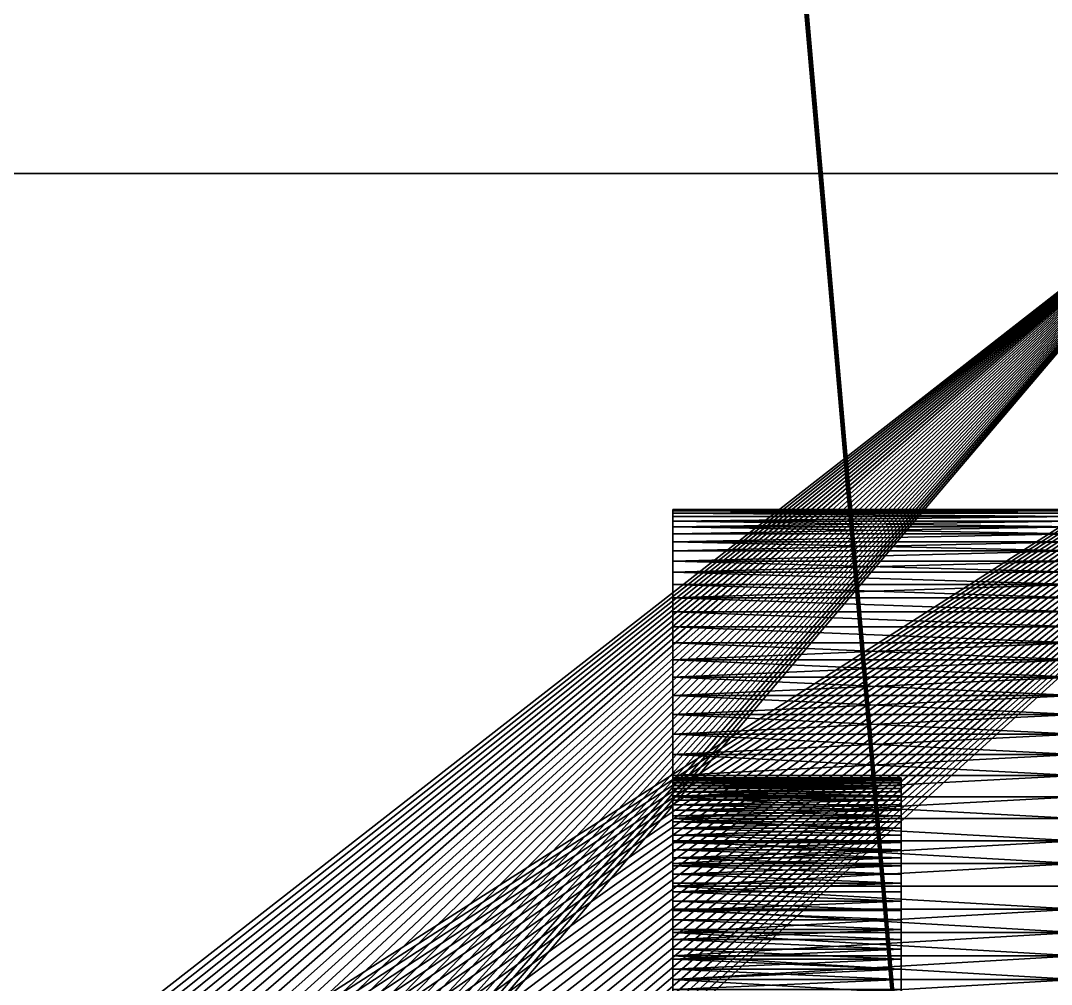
# Model space of a CAD drawing. Header units: millimetres. Extents: x 0 to 520, y -2 to 382.
# Drawn here: x 488.14 to 495.82, y 75.96 to 83.14 of the extents above; entities that cross this region are included whole.
import ezdxf

# ---------------------------------------------------------------- set-up
doc = ezdxf.new("R2010")
doc.units = ezdxf.units.MM

msp = doc.modelspace()

# ---------------------------------------------------------------- linework, layer by layer
at = {"layer": 'BRASS', "color": 52}
for points in [[(509.2, 369.2, 103), (10.8, 369.2, 103), (10.8, 10.8, 103)], [(509.2, 369.2, 103), (10.8, 10.8, 103), (509.2, 10.8, 103)], [(499.5, 359.5, 86), (499.5, 20.5, 86), (484.65, 190, 86)], [(484.65, 190, 86), (499.5, 20.5, 86), (484.6479, 189.9178, 86)], [(484.6418, 189.8357, 86), (484.6479, 189.9178, 86), (499.5, 20.5, 86)], [(484.6316, 189.7541, 86), (484.6418, 189.8357, 86), (499.5, 20.5, 86)], [(484.6173, 189.6731, 86), (484.6316, 189.7541, 86), (499.5, 20.5, 86)], [(484.6173, 70.3269, 86), (484.6173, 189.6731, 86), (499.5, 20.5, 86)]]:
    msp.add_3dface(points, dxfattribs=at)
at = {"layer": 'STEEL', "color": 8}
for points in [[(472, 82, 86), (500, 82, 86), (497, 82, 83)], [(472, 82, 83), (472, 82, 86), (497, 82, 83)], [(472, 82, 86), (484.724, 72.2388, 86), (500, 82, 86)], [(484.5, 72.25, 83), (472, 82, 83), (497, 82, 83)], [(484.6122, 72.2472, 83), (484.5, 72.25, 83), (497, 82, 83)], [(484.724, 72.2388, 83), (484.6122, 72.2472, 83), (497, 82, 83)], [(484.724, 72.2388, 86), (484.8353, 72.2249, 86), (500, 82, 86)], [(484.8353, 72.2249, 83), (484.724, 72.2388, 83), (497, 82, 83)], [(484.8353, 72.2249, 86), (484.9458, 72.2054, 86), (500, 82, 86)], [(484.9458, 72.2054, 83), (484.8353, 72.2249, 83), (497, 82, 83)], [(484.9458, 72.2054, 86), (485.0552, 72.1804, 86), (500, 82, 86)], [(485.0552, 72.1804, 83), (484.9458, 72.2054, 83), (497, 82, 83)], [(485.0552, 72.1804, 86), (485.1632, 72.15, 86), (500, 82, 86)], [(485.1632, 72.15, 83), (485.0552, 72.1804, 83), (497, 82, 83)], [(485.1632, 72.15, 86), (485.2695, 72.1143, 86), (500, 82, 86)], [(485.2695, 72.1143, 83), (485.1632, 72.15, 83), (497, 82, 83)], [(485.2695, 72.1143, 86), (485.374, 72.0733, 86), (500, 82, 86)], [(485.374, 72.0733, 83), (485.2695, 72.1143, 83), (497, 82, 83)], [(485.374, 72.0733, 86), (485.4762, 72.0272, 86), (500, 82, 86)], [(485.4762, 72.0272, 83), (485.374, 72.0733, 83), (497, 82, 83)], [(485.4762, 72.0272, 86), (485.5761, 71.976, 86), (500, 82, 86)], [(485.5761, 71.976, 83), (485.4762, 72.0272, 83), (497, 82, 83)], [(485.5761, 71.976, 86), (485.6732, 71.9199, 86), (500, 82, 86)], [(485.6732, 71.9199, 83), (485.5761, 71.976, 83), (497, 82, 83)], [(485.6732, 71.9199, 86), (485.7675, 71.859, 86), (500, 82, 86)], [(485.7675, 71.859, 83), (485.6732, 71.9199, 83), (497, 82, 83)], [(485.7675, 71.859, 86), (485.8586, 71.7935, 86), (500, 82, 86)], [(485.8586, 71.7935, 83), (485.7675, 71.859, 83), (497, 82, 83)], [(485.8586, 71.7935, 86), (485.9463, 71.7236, 86), (500, 82, 86)], [(485.9463, 71.7236, 83), (485.8586, 71.7935, 83), (497, 82, 83)], [(485.9463, 71.7236, 86), (486.0304, 71.6494, 86), (500, 82, 86)], [(486.0304, 71.6494, 83), (485.9463, 71.7236, 83), (497, 82, 83)], [(486.0304, 71.6494, 86), (486.1107, 71.571, 86), (500, 82, 86)], [(486.1107, 71.571, 83), (486.0304, 71.6494, 83), (497, 82, 83)], [(486.187, 71.4888, 86), (500, 82, 86), (486.1107, 71.571, 86)], [(497, 82, 83), (486.187, 71.4888, 83), (486.1107, 71.571, 83)], [(486.2591, 71.4029, 86), (500, 82, 86), (486.187, 71.4888, 86)], [(497, 82, 83), (486.2591, 71.4029, 83), (486.187, 71.4888, 83)], [(486.3269, 71.3134, 86), (500, 82, 86), (486.2591, 71.4029, 86)], [(497, 82, 83), (486.3269, 71.3134, 83), (486.2591, 71.4029, 83)], [(486.3901, 71.2207, 86), (500, 82, 86), (486.3269, 71.3134, 86)], [(497, 82, 83), (486.3901, 71.2207, 83), (486.3269, 71.3134, 83)], [(486.4486, 71.125, 86), (500, 82, 86), (486.3901, 71.2207, 86)], [(497, 82, 83), (486.4486, 71.125, 83), (486.3901, 71.2207, 83)], [(486.5022, 71.0265, 86), (500, 82, 86), (486.4486, 71.125, 86)], [(497, 82, 83), (486.5022, 71.0265, 83), (486.4486, 71.125, 83)], [(486.5509, 70.9254, 86), (500, 82, 86), (486.5022, 71.0265, 86)], [(497, 82, 83), (486.5509, 70.9254, 83), (486.5022, 71.0265, 83)], [(486.5945, 70.822, 86), (500, 82, 86), (486.5509, 70.9254, 86)], [(497, 82, 83), (486.5945, 70.822, 83), (486.5509, 70.9254, 83)], [(486.6328, 70.7166, 86), (500, 82, 86), (486.5945, 70.822, 86)], [(497, 82, 83), (486.6328, 70.7166, 83), (486.5945, 70.822, 83)], [(486.6659, 70.6094, 86), (500, 82, 86), (486.6328, 70.7166, 86)], [(497, 82, 83), (486.6659, 70.6094, 83), (486.6328, 70.7166, 83)], [(486.6936, 70.5007, 86), (500, 82, 86), (486.6659, 70.6094, 86)], [(497, 82, 83), (486.6936, 70.5007, 83), (486.6659, 70.6094, 83)], [(486.7158, 70.3907, 86), (500, 82, 86), (486.6936, 70.5007, 86)], [(497, 82, 83), (486.7158, 70.3907, 83), (486.6936, 70.5007, 83)], [(486.7325, 70.2798, 86), (500, 82, 86), (486.7158, 70.3907, 86)], [(497, 82, 83), (486.7325, 70.2798, 83), (486.7158, 70.3907, 83)], [(486.7437, 70.1681, 86), (500, 82, 86), (486.7325, 70.2798, 86)], [(497, 82, 83), (486.7437, 70.1681, 83), (486.7325, 70.2798, 83)], [(486.7493, 70.0561, 86), (500, 82, 86), (486.7437, 70.1681, 86)], [(497, 82, 83), (486.7493, 70.0561, 83), (486.7437, 70.1681, 83)], [(486.7493, 69.9439, 86), (500, 82, 86), (486.7493, 70.0561, 86)], [(486.7493, 69.9439, 86), (500, 58, 86), (500, 82, 86)], [(497, 82, 83), (486.7493, 69.9439, 83), (486.7493, 70.0561, 83)], [(497, 82, 83), (497, 58, 83), (486.7493, 69.9439, 83)], [(493, 79.4902, 72.2616), (496, 79.4902, 72.2616), (496, 79.4989, 72.0873)], [(493, 79.4989, 72.0873), (493, 79.4902, 72.2616), (496, 79.4989, 72.0873)], [(493, 79.4989, 71.9127), (496, 79.4989, 72.0873), (496, 79.4989, 71.9127)], [(493, 79.4989, 71.9127), (496, 79.4989, 71.9127), (496, 79.4902, 71.7384)], [(493, 79.4989, 71.9127), (493, 79.4989, 72.0873), (496, 79.4989, 72.0873)], [(493, 79.4902, 71.7384), (493, 79.4989, 71.9127), (496, 79.4902, 71.7384)], [(493, 79.4989, 71.9127), (493, 79.4902, 71.7384), (493, 77.4958, 71.8879)], [(493, 79.4989, 71.9127), (493, 77.4958, 71.8879), (493, 77.4995, 71.9626)], [(493, 79.4989, 72.0873), (493, 79.4989, 71.9127), (493, 77.4995, 71.9626)], [(493, 79.4989, 72.0873), (493, 77.4995, 71.9626), (493, 77.4995, 72.0374)], [(493, 79.4902, 72.2616), (493, 79.4989, 72.0873), (493, 77.4995, 72.0374)], [(493, 79.4902, 72.2616), (496, 79.4728, 72.4352), (496, 79.4902, 72.2616)], [(493, 79.4902, 72.2616), (493, 79.4728, 72.4352), (496, 79.4728, 72.4352)], [(493, 79.4728, 71.5648), (496, 79.4902, 71.7384), (496, 79.4728, 71.5648)], [(493, 79.4728, 71.5648), (493, 79.4902, 71.7384), (496, 79.4902, 71.7384)], [(493, 79.4902, 71.7384), (493, 79.4728, 71.5648), (493, 77.4884, 71.8135)], [(493, 79.4902, 71.7384), (493, 77.4884, 71.8135), (493, 77.4958, 71.8879)], [(493, 79.4902, 72.2616), (493, 77.4995, 72.0374), (493, 77.4958, 72.1121)], [(493, 79.4728, 72.4352), (493, 79.4902, 72.2616), (493, 77.4958, 72.1121)], [(493, 79.4728, 72.4352), (496, 79.4468, 72.6078), (496, 79.4728, 72.4352)], [(493, 79.4728, 72.4352), (493, 79.4468, 72.6078), (496, 79.4468, 72.6078)], [(493, 79.4728, 71.5648), (496, 79.4728, 71.5648), (496, 79.4468, 71.3922)], [(493, 79.4468, 71.3922), (493, 79.4728, 71.5648), (496, 79.4468, 71.3922)], [(493, 79.4728, 71.5648), (493, 77.4772, 71.7395), (493, 77.4884, 71.8135)], [(493, 79.4728, 71.5648), (493, 79.4468, 71.3922), (493, 77.4772, 71.7395)], [(493, 79.4728, 72.4352), (493, 77.4958, 72.1121), (493, 77.4884, 72.1865)], [(493, 79.4468, 72.6078), (493, 79.4728, 72.4352), (493, 77.4884, 72.1865)], [(493, 79.4122, 72.7788), (496, 79.4122, 72.7788), (496, 79.4468, 72.6078)], [(493, 79.4468, 72.6078), (493, 79.4122, 72.7788), (496, 79.4468, 72.6078)], [(493, 79.4122, 71.2212), (493, 79.4468, 71.3922), (496, 79.4468, 71.3922)], [(493, 79.4122, 71.2212), (496, 79.4468, 71.3922), (496, 79.4122, 71.2212)], [(493, 79.4468, 71.3922), (493, 77.4624, 71.6662), (493, 77.4772, 71.7395)], [(493, 79.4468, 71.3922), (493, 79.4122, 71.2212), (493, 77.4624, 71.6662)], [(493, 79.4468, 72.6078), (493, 77.4772, 72.2605), (493, 77.4624, 72.3338)], [(493, 79.4468, 72.6078), (493, 77.4884, 72.1865), (493, 77.4772, 72.2605)], [(493, 79.4122, 72.7788), (493, 79.4468, 72.6078), (493, 77.4624, 72.3338)], [(493, 79.4122, 72.7788), (496, 79.3692, 72.9479), (496, 79.4122, 72.7788)], [(493, 79.4122, 72.7788), (493, 79.3692, 72.9479), (496, 79.3692, 72.9479)], [(493, 79.3692, 71.0521), (493, 79.4122, 71.2212), (496, 79.4122, 71.2212)], [(493, 79.3692, 71.0521), (496, 79.4122, 71.2212), (496, 79.3692, 71.0521)], [(493, 79.4122, 71.2212), (493, 77.4439, 71.5937), (493, 77.4624, 71.6662)], [(493, 79.4122, 71.2212), (493, 79.3692, 71.0521), (493, 77.4439, 71.5937)], [(493, 79.3692, 72.9479), (493, 79.4122, 72.7788), (493, 77.4624, 72.3338)], [(493, 79.3692, 72.9479), (496, 79.3177, 73.1147), (496, 79.3692, 72.9479)], [(493, 79.3692, 72.9479), (493, 79.3177, 73.1147), (496, 79.3177, 73.1147)], [(493, 79.3177, 70.8853), (493, 79.3692, 71.0521), (496, 79.3692, 71.0521)], [(493, 79.3177, 70.8853), (496, 79.3692, 71.0521), (496, 79.3177, 70.8853)], [(493, 79.3692, 71.0521), (493, 79.3177, 70.8853), (493, 77.4439, 71.5937)], [(493, 79.3692, 72.9479), (493, 77.4439, 72.4063), (493, 77.4219, 72.4777)], [(493, 79.3692, 72.9479), (493, 77.4624, 72.3338), (493, 77.4439, 72.4063)], [(493, 79.3177, 73.1147), (493, 79.3692, 72.9479), (493, 77.4219, 72.4777)], [(493, 79.2581, 73.2787), (496, 79.2581, 73.2787), (496, 79.3177, 73.1147)], [(493, 79.3177, 73.1147), (493, 79.2581, 73.2787), (496, 79.3177, 73.1147)], [(493, 79.2581, 70.7213), (493, 79.3177, 70.8853), (496, 79.3177, 70.8853)], [(493, 79.2581, 70.7213), (496, 79.3177, 70.8853), (496, 79.2581, 70.7213)], [(493, 79.3177, 70.8853), (493, 79.2581, 70.7213), (493, 77.3963, 71.452)], [(493, 79.3177, 70.8853), (493, 77.4219, 71.5223), (493, 77.4439, 71.5937)], [(493, 79.3177, 70.8853), (493, 77.3963, 71.452), (493, 77.4219, 71.5223)], [(493, 79.2581, 73.2787), (493, 79.3177, 73.1147), (493, 77.4219, 72.4777)], [(493, 79.2581, 73.2787), (496, 79.1903, 73.4395), (496, 79.2581, 73.2787)], [(493, 79.2581, 73.2787), (493, 79.1903, 73.4395), (496, 79.1903, 73.4395)], [(493, 79.1903, 70.5605), (493, 79.2581, 70.7213), (496, 79.2581, 70.7213)], [(493, 79.1903, 70.5605), (496, 79.2581, 70.7213), (496, 79.1903, 70.5605)], [(493, 79.2581, 70.7213), (493, 79.1903, 70.5605), (493, 77.3673, 71.3831)], [(493, 79.2581, 70.7213), (493, 77.3673, 71.3831), (493, 77.3963, 71.452)], [(493, 79.2581, 73.2787), (493, 77.4219, 72.4777), (493, 77.3963, 72.548)], [(493, 79.1903, 73.4395), (493, 79.2581, 73.2787), (493, 77.3963, 72.548)], [(493, 79.1146, 73.5967), (496, 79.1146, 73.5967), (496, 79.1903, 73.4395)], [(493, 79.1903, 73.4395), (493, 79.1146, 73.5967), (496, 79.1903, 73.4395)], [(493, 79.1146, 70.4033), (493, 79.1903, 70.5605), (496, 79.1903, 70.5605)], [(493, 79.1146, 70.4033), (496, 79.1903, 70.5605), (496, 79.1146, 70.4033)], [(493, 79.1903, 70.5605), (493, 77.3348, 71.3157), (493, 77.3673, 71.3831)], [(493, 79.1903, 70.5605), (493, 79.1146, 70.4033), (493, 77.3348, 71.3157)], [(493, 79.1903, 73.4395), (493, 77.3963, 72.548), (493, 77.3673, 72.6169)], [(493, 79.1146, 73.5967), (493, 79.1903, 73.4395), (493, 77.3673, 72.6169)], [(493, 79.1146, 73.5967), (493, 79.0311, 73.75), (496, 79.0311, 73.75)], [(493, 79.1146, 73.5967), (496, 79.0311, 73.75), (496, 79.1146, 73.5967)], [(493, 79.0311, 70.25), (493, 79.1146, 70.4033), (496, 79.1146, 70.4033)], [(493, 79.0311, 70.25), (496, 79.1146, 70.4033), (496, 79.0311, 70.25)], [(493, 79.1146, 70.4033), (493, 77.299, 71.25), (493, 77.3348, 71.3157)], [(493, 79.1146, 70.4033), (493, 79.0311, 70.25), (493, 77.299, 71.25)], [(493, 79.1146, 73.5967), (493, 77.3673, 72.6169), (493, 77.3348, 72.6843)], [(493, 79.0311, 73.75), (493, 79.1146, 73.5967), (493, 77.3348, 72.6843)], [(493, 79.0311, 73.75), (493, 78.9401, 73.8989), (496, 78.9401, 73.8989)], [(493, 79.0311, 73.75), (496, 78.9401, 73.8989), (496, 79.0311, 73.75)], [(493, 79.0311, 70.25), (496, 79.0311, 70.25), (496, 78.9401, 70.1011)], [(493, 78.9401, 70.1011), (493, 79.0311, 70.25), (496, 78.9401, 70.1011)], [(493, 79.0311, 70.25), (493, 78.9401, 70.1011), (493, 77.26, 71.1862)], [(493, 79.0311, 70.25), (493, 77.26, 71.1862), (493, 77.299, 71.25)], [(493, 79.0311, 73.75), (493, 77.299, 72.75), (493, 77.26, 72.8138)], [(493, 79.0311, 73.75), (493, 77.3348, 72.6843), (493, 77.299, 72.75)], [(493, 78.9401, 73.8989), (493, 79.0311, 73.75), (493, 77.26, 72.8138)], [(493, 78.9401, 73.8989), (493, 78.8418, 74.0431), (496, 78.8418, 74.0431)], [(493, 78.9401, 73.8989), (496, 78.8418, 74.0431), (496, 78.9401, 73.8989)], [(493, 78.8418, 69.9569), (493, 78.9401, 70.1011), (496, 78.9401, 70.1011)], [(493, 78.8418, 69.9569), (496, 78.9401, 70.1011), (496, 78.8418, 69.9569)], [(493, 78.9401, 70.1011), (493, 78.8418, 69.9569), (493, 77.2179, 71.1244)], [(493, 78.9401, 70.1011), (493, 77.2179, 71.1244), (493, 77.26, 71.1862)], [(493, 78.8418, 74.0431), (493, 78.9401, 73.8989), (493, 77.26, 72.8138)], [(493, 78.8418, 74.0431), (493, 78.7364, 74.1822), (496, 78.7364, 74.1822)], [(493, 78.8418, 74.0431), (496, 78.7364, 74.1822), (496, 78.8418, 74.0431)], [(493, 78.8418, 69.9569), (496, 78.8418, 69.9569), (496, 78.7364, 69.8178)], [(493, 78.7364, 69.8178), (493, 78.8418, 69.9569), (496, 78.7364, 69.8178)], [(493, 78.8418, 69.9569), (493, 78.7364, 69.8178), (493, 77.1727, 71.0648)], [(493, 78.8418, 69.9569), (493, 77.1727, 71.0648), (493, 77.2179, 71.1244)], [(493, 78.8418, 74.0431), (493, 77.2179, 72.8756), (493, 77.1727, 72.9352)], [(493, 78.8418, 74.0431), (493, 77.26, 72.8138), (493, 77.2179, 72.8756)], [(493, 78.7364, 74.1822), (493, 78.8418, 74.0431), (493, 77.1727, 72.9352)], [(493, 78.7364, 74.1822), (493, 78.6242, 74.3159), (496, 78.6242, 74.3159)], [(493, 78.7364, 74.1822), (496, 78.6242, 74.3159), (496, 78.7364, 74.1822)], [(493, 78.7364, 69.8178), (496, 78.7364, 69.8178), (496, 78.6242, 69.6841)], [(493, 78.6242, 69.6841), (493, 78.7364, 69.8178), (496, 78.6242, 69.6841)], [(493, 78.7364, 69.8178), (493, 78.6242, 69.6841), (493, 77.1247, 71.0075)], [(493, 78.7364, 69.8178), (493, 77.1247, 71.0075), (493, 77.1727, 71.0648)], [(493, 78.6242, 74.3159), (493, 78.7364, 74.1822), (493, 77.1727, 72.9352)], [(493, 78.6242, 74.3159), (493, 78.5055, 74.4438), (496, 78.5055, 74.4438)], [(493, 78.6242, 74.3159), (496, 78.5055, 74.4438), (496, 78.6242, 74.3159)], [(493, 78.6242, 69.6841), (496, 78.6242, 69.6841), (496, 78.5055, 69.5562)], [(493, 78.5055, 69.5562), (493, 78.6242, 69.6841), (496, 78.5055, 69.5562)], [(493, 78.6242, 69.6841), (493, 78.5055, 69.5562), (493, 77.0738, 70.9526)], [(493, 78.6242, 69.6841), (493, 77.0738, 70.9526), (493, 77.1247, 71.0075)], [(493, 78.6242, 74.3159), (493, 77.1727, 72.9352), (493, 77.1247, 72.9925)], [(493, 78.5055, 74.4438), (493, 78.6242, 74.3159), (493, 77.1247, 72.9925)], [(493, 78.5055, 74.4438), (493, 78.3806, 74.5657), (496, 78.3806, 74.5657)], [(493, 78.5055, 74.4438), (496, 78.3806, 74.5657), (496, 78.5055, 74.4438)], [(493, 78.3806, 69.4343), (493, 78.5055, 69.5562), (496, 78.5055, 69.5562)], [(493, 78.3806, 69.4343), (496, 78.5055, 69.5562), (496, 78.3806, 69.4343)], [(493, 78.5055, 69.5562), (493, 77.0203, 70.9004), (493, 77.0738, 70.9526)], [(493, 78.5055, 69.5562), (493, 78.3806, 69.4343), (493, 77.0203, 70.9004)], [(493, 78.5055, 74.4438), (493, 77.0738, 73.0474), (493, 77.0203, 73.0996)], [(493, 78.5055, 74.4438), (493, 77.1247, 72.9925), (493, 77.0738, 73.0474)], [(493, 78.5055, 74.4438), (493, 77.0203, 73.0996), (493, 78.3806, 74.5657)], [(493, 78.3806, 74.5657), (493, 78.2498, 74.6812), (496, 78.2498, 74.6812)], [(493, 78.3806, 74.5657), (496, 78.2498, 74.6812), (496, 78.3806, 74.5657)], [(493, 78.2498, 69.3188), (493, 78.3806, 69.4343), (496, 78.3806, 69.4343)], [(493, 78.2498, 69.3188), (496, 78.3806, 69.4343), (496, 78.2498, 69.3188)], [(493, 77.0203, 70.9004), (493, 78.3806, 69.4343), (493, 78.2498, 69.3188)], [(493, 78.3806, 74.5657), (493, 77.0203, 73.0996), (493, 76.9642, 73.1491)], [(493, 78.3806, 74.5657), (493, 76.9642, 73.1491), (493, 78.2498, 74.6812)], [(493, 78.2498, 74.6812), (493, 78.1133, 74.79), (496, 78.1133, 74.79)], [(493, 78.2498, 74.6812), (496, 78.1133, 74.79), (496, 78.2498, 74.6812)], [(493, 78.1133, 69.21), (493, 78.2498, 69.3188), (496, 78.2498, 69.3188)], [(493, 78.1133, 69.21), (496, 78.2498, 69.3188), (496, 78.1133, 69.21)], [(493, 76.9057, 70.8043), (493, 78.2498, 69.3188), (493, 78.1133, 69.21)], [(493, 76.9642, 70.8509), (493, 78.2498, 69.3188), (493, 76.9057, 70.8043)], [(493, 77.0203, 70.9004), (493, 78.2498, 69.3188), (493, 76.9642, 70.8509)], [(493, 78.2498, 74.6812), (493, 76.9642, 73.1491), (493, 78.1133, 74.79)], [(493, 78.1133, 74.79), (493, 77.9716, 74.8918), (496, 77.9716, 74.8918)], [(493, 78.1133, 74.79), (496, 77.9716, 74.8918), (496, 78.1133, 74.79)], [(493, 77.9716, 69.1082), (493, 78.1133, 69.21), (496, 78.1133, 69.21)], [(493, 77.9716, 69.1082), (496, 78.1133, 69.21), (496, 77.9716, 69.1082)], [(493, 76.9057, 70.8043), (493, 78.1133, 69.21), (493, 77.9716, 69.1082)], [(493, 78.1133, 74.79), (493, 76.9642, 73.1491), (493, 76.9057, 73.1957)], [(493, 78.1133, 74.79), (493, 76.9057, 73.1957), (493, 77.9716, 74.8918)], [(493, 77.9716, 74.8918), (493, 77.825, 74.9865), (496, 77.825, 74.9865)], [(493, 77.9716, 74.8918), (496, 77.825, 74.9865), (496, 77.9716, 74.8918)], [(493, 77.825, 69.0135), (493, 77.9716, 69.1082), (496, 77.9716, 69.1082)], [(493, 77.825, 69.0135), (496, 77.9716, 69.1082), (496, 77.825, 69.0135)], [(493, 76.845, 70.7606), (493, 77.9716, 69.1082), (493, 77.825, 69.0135)], [(493, 76.9057, 70.8043), (493, 77.9716, 69.1082), (493, 76.845, 70.7606)], [(493, 77.9716, 74.8918), (493, 76.7822, 73.2799), (493, 77.825, 74.9865)], [(493, 77.9716, 74.8918), (493, 76.845, 73.2394), (493, 76.7822, 73.2799)], [(493, 77.9716, 74.8918), (493, 76.9057, 73.1957), (493, 76.845, 73.2394)], [(493, 77.825, 74.9865), (493, 77.6739, 75.0738), (496, 77.6739, 75.0738)], [(493, 77.825, 74.9865), (496, 77.6739, 75.0738), (496, 77.825, 74.9865)], [(493, 77.6739, 68.9262), (493, 77.825, 69.0135), (496, 77.825, 69.0135)], [(493, 77.6739, 68.9262), (496, 77.825, 69.0135), (496, 77.6739, 68.9262)], [(493, 76.7822, 70.7201), (493, 77.825, 69.0135), (493, 77.6739, 68.9262)], [(493, 76.845, 70.7606), (493, 77.825, 69.0135), (493, 76.7822, 70.7201)], [(493, 77.825, 74.9865), (493, 76.7174, 73.3173), (493, 77.6739, 75.0738)], [(493, 77.825, 74.9865), (493, 76.7822, 73.2799), (493, 76.7174, 73.3173)], [(493, 77.6739, 75.0738), (496, 77.5186, 75.1534), (496, 77.6739, 75.0738)], [(493, 77.6739, 75.0738), (493, 77.5186, 75.1534), (496, 77.5186, 75.1534)], [(493, 77.5186, 68.8466), (493, 77.6739, 68.9262), (496, 77.6739, 68.9262)], [(493, 77.5186, 68.8466), (496, 77.6739, 68.9262), (496, 77.5186, 68.8466)], [(493, 76.6508, 70.6485), (493, 77.6739, 68.9262), (493, 77.5186, 68.8466)], [(493, 76.7174, 70.6827), (493, 77.6739, 68.9262), (493, 76.6508, 70.6485)], [(493, 76.7822, 70.7201), (493, 77.6739, 68.9262), (493, 76.7174, 70.6827)], [(493, 77.6739, 75.0738), (493, 76.7174, 73.3173), (493, 76.6508, 73.3515)], [(493, 77.6739, 75.0738), (493, 76.6508, 73.3515), (493, 77.5186, 75.1534)], [(493, 77.3595, 75.2252), (496, 77.3595, 75.2252), (496, 77.5186, 75.1534)], [(493, 77.5186, 75.1534), (493, 77.3595, 75.2252), (496, 77.5186, 75.1534)], [(493, 77.3595, 68.7748), (493, 77.5186, 68.8466), (496, 77.5186, 68.8466)], [(493, 77.3595, 68.7748), (496, 77.5186, 68.8466), (496, 77.3595, 68.7748)], [(493, 76.6508, 70.6485), (493, 77.5186, 68.8466), (493, 77.3595, 68.7748)], [(493, 77.5186, 75.1534), (493, 76.6508, 73.3515), (493, 76.5827, 73.3822)], [(493, 77.5186, 75.1534), (493, 76.5827, 73.3822), (493, 77.3595, 75.2252)], [(494.7, 77.4958, 72.1121), (493, 77.4995, 72.0374), (494.7, 77.4995, 72.0374)], [(493, 77.4958, 72.1121), (493, 77.4995, 72.0374), (494.7, 77.4958, 72.1121)], [(494.7, 77.4995, 72.0374), (493, 77.4995, 71.9626), (494.7, 77.4995, 71.9626)], [(493, 77.4995, 72.0374), (493, 77.4995, 71.9626), (494.7, 77.4995, 72.0374)], [(494.7, 77.4995, 71.9626), (493, 77.4958, 71.8879), (494.7, 77.4958, 71.8879)], [(493, 77.4995, 71.9626), (493, 77.4958, 71.8879), (494.7, 77.4995, 71.9626)], [(494.7, 77.4884, 72.1865), (493, 77.4958, 72.1121), (494.7, 77.4958, 72.1121)], [(493, 77.4884, 72.1865), (493, 77.4958, 72.1121), (494.7, 77.4884, 72.1865)], [(494.7, 77.4958, 71.8879), (493, 77.4958, 71.8879), (494.7, 77.4884, 71.8135)], [(493, 77.4958, 71.8879), (493, 77.4884, 71.8135), (494.7, 77.4884, 71.8135)], [(494.7, 77.4958, 72.1121), (494.7, 77.4995, 72.0374), (494.7, 77.4995, 71.9626)], [(494.7, 77.4219, 72.4777), (494.7, 77.4958, 72.1121), (494.7, 77.4995, 71.9626)], [(494.7, 77.4219, 72.4777), (494.7, 77.4995, 71.9626), (494.7, 77.4958, 71.8879)], [(494.7, 77.4219, 72.4777), (494.7, 77.4884, 72.1865), (494.7, 77.4958, 72.1121)], [(494.7, 77.4219, 72.4777), (494.7, 77.4958, 71.8879), (494.7, 77.4884, 71.8135)], [(494.7, 77.4772, 72.2605), (493, 77.4884, 72.1865), (494.7, 77.4884, 72.1865)], [(493, 77.4772, 72.2605), (493, 77.4884, 72.1865), (494.7, 77.4772, 72.2605)], [(494.7, 77.4884, 71.8135), (493, 77.4884, 71.8135), (494.7, 77.4772, 71.7395)], [(493, 77.4884, 71.8135), (493, 77.4772, 71.7395), (494.7, 77.4772, 71.7395)], [(494.7, 77.4624, 72.3338), (493, 77.4772, 72.2605), (494.7, 77.4772, 72.2605)], [(493, 77.4624, 72.3338), (493, 77.4772, 72.2605), (494.7, 77.4624, 72.3338)], [(494.7, 77.4772, 71.7395), (493, 77.4772, 71.7395), (494.7, 77.4624, 71.6662)], [(493, 77.4772, 71.7395), (493, 77.4624, 71.6662), (494.7, 77.4624, 71.6662)], [(494.7, 77.4439, 72.4063), (493, 77.4439, 72.4063), (494.7, 77.4624, 72.3338)], [(493, 77.4439, 72.4063), (493, 77.4624, 72.3338), (494.7, 77.4624, 72.3338)], [(494.7, 77.4624, 71.6662), (493, 77.4624, 71.6662), (494.7, 77.4439, 71.5937)], [(493, 77.4624, 71.6662), (493, 77.4439, 71.5937), (494.7, 77.4439, 71.5937)], [(494.7, 77.4219, 72.4777), (493, 77.4439, 72.4063), (494.7, 77.4439, 72.4063)], [(493, 77.4219, 72.4777), (493, 77.4439, 72.4063), (494.7, 77.4219, 72.4777)], [(493, 77.4439, 71.5937), (493, 77.4219, 71.5223), (494.7, 77.4439, 71.5937)], [(494.7, 77.4439, 71.5937), (493, 77.4219, 71.5223), (494.7, 77.4219, 71.5223)], [(494.7, 77.3963, 72.548), (493, 77.3963, 72.548), (494.7, 77.4219, 72.4777)], [(493, 77.3963, 72.548), (493, 77.4219, 72.4777), (494.7, 77.4219, 72.4777)], [(493, 77.4219, 71.5223), (493, 77.3963, 71.452), (494.7, 77.4219, 71.5223)], [(494.7, 77.4219, 71.5223), (493, 77.3963, 71.452), (494.7, 77.3963, 71.452)], [(494.7, 77.4624, 72.3338), (494.7, 77.4772, 72.2605), (494.7, 77.4884, 72.1865)], [(494.7, 77.4219, 72.4777), (494.7, 77.4624, 72.3338), (494.7, 77.4884, 72.1865)], [(494.7, 77.299, 72.75), (494.7, 77.4219, 72.4777), (494.7, 77.4884, 71.8135)], [(494.7, 77.299, 72.75), (494.7, 77.4884, 71.8135), (494.7, 77.4772, 71.7395)], [(494.7, 77.4772, 71.7395), (494.7, 77.4624, 71.6662), (494.7, 77.4439, 71.5937)], [(494.7, 77.299, 72.75), (494.7, 77.4772, 71.7395), (494.7, 77.4439, 71.5937)], [(494.7, 77.4219, 72.4777), (494.7, 77.4439, 72.4063), (494.7, 77.4624, 72.3338)], [(494.7, 77.4439, 71.5937), (494.7, 77.299, 71.25), (494.7, 77.26, 71.1862)], [(494.7, 77.4439, 71.5937), (494.7, 77.3673, 71.3831), (494.7, 77.299, 71.25)], [(494.7, 77.4439, 71.5937), (494.7, 77.4219, 71.5223), (494.7, 77.3673, 71.3831)], [(494.7, 77.1727, 72.9352), (494.7, 77.299, 72.75), (494.7, 77.4439, 71.5937)], [(494.7, 77.1727, 72.9352), (494.7, 77.4439, 71.5937), (494.7, 77.26, 71.1862)], [(494.7, 77.4219, 71.5223), (494.7, 77.3963, 71.452), (494.7, 77.3673, 71.3831)], [(494.7, 77.299, 72.75), (494.7, 77.3963, 72.548), (494.7, 77.4219, 72.4777)], [(494.7, 77.3673, 72.6169), (493, 77.3963, 72.548), (494.7, 77.3963, 72.548)], [(493, 77.3673, 72.6169), (493, 77.3963, 72.548), (494.7, 77.3673, 72.6169)], [(493, 77.3963, 71.452), (493, 77.3673, 71.3831), (494.7, 77.3963, 71.452)], [(494.7, 77.3963, 71.452), (493, 77.3673, 71.3831), (494.7, 77.3673, 71.3831)], [(494.7, 77.3348, 72.6843), (493, 77.3673, 72.6169), (494.7, 77.3673, 72.6169)], [(493, 77.3348, 72.6843), (493, 77.3673, 72.6169), (494.7, 77.3348, 72.6843)], [(493, 77.3673, 71.3831), (493, 77.3348, 71.3157), (494.7, 77.3673, 71.3831)], [(494.7, 77.3673, 71.3831), (493, 77.3348, 71.3157), (494.7, 77.3348, 71.3157)], [(493, 77.3595, 75.2252), (496, 77.1971, 75.2889), (496, 77.3595, 75.2252)], [(493, 77.3595, 75.2252), (493, 77.1971, 75.2889), (496, 77.1971, 75.2889)], [(493, 77.1971, 68.7111), (493, 77.3595, 68.7748), (496, 77.3595, 68.7748)], [(493, 77.1971, 68.7111), (496, 77.3595, 68.7748), (496, 77.1971, 68.7111)], [(493, 76.5827, 70.6178), (493, 77.3595, 68.7748), (493, 77.1971, 68.7111)], [(493, 76.6508, 70.6485), (493, 77.3595, 68.7748), (493, 76.5827, 70.6178)], [(493, 77.3595, 75.2252), (493, 76.5827, 73.3822), (493, 76.513, 73.4095)], [(493, 77.3595, 75.2252), (493, 76.513, 73.4095), (493, 77.1971, 75.2889)], [(494.7, 77.3348, 72.6843), (494.7, 77.3673, 72.6169), (494.7, 77.3963, 72.548)], [(494.7, 77.299, 72.75), (494.7, 77.3348, 72.6843), (494.7, 77.3963, 72.548)], [(494.7, 77.3673, 71.3831), (494.7, 77.3348, 71.3157), (494.7, 77.299, 71.25)], [(494.7, 77.299, 72.75), (493, 77.299, 72.75), (494.7, 77.3348, 72.6843)], [(493, 77.299, 72.75), (493, 77.3348, 72.6843), (494.7, 77.3348, 72.6843)], [(493, 77.3348, 71.3157), (493, 77.299, 71.25), (494.7, 77.3348, 71.3157)], [(494.7, 77.3348, 71.3157), (493, 77.299, 71.25), (494.7, 77.299, 71.25)], [(493, 77.26, 72.8138), (493, 77.299, 72.75), (494.7, 77.26, 72.8138)], [(494.7, 77.26, 72.8138), (493, 77.299, 72.75), (494.7, 77.299, 72.75)], [(493, 77.299, 71.25), (493, 77.26, 71.1862), (494.7, 77.299, 71.25)], [(494.7, 77.299, 71.25), (493, 77.26, 71.1862), (494.7, 77.26, 71.1862)], [(494.7, 77.1727, 72.9352), (494.7, 77.26, 72.8138), (494.7, 77.299, 72.75)], [(493, 77.2179, 72.8756), (493, 77.26, 72.8138), (494.7, 77.2179, 72.8756)], [(494.7, 77.2179, 72.8756), (493, 77.26, 72.8138), (494.7, 77.26, 72.8138)], [(493, 77.26, 71.1862), (493, 77.2179, 71.1244), (494.7, 77.26, 71.1862)], [(494.7, 77.26, 71.1862), (493, 77.2179, 71.1244), (494.7, 77.2179, 71.1244)], [(494.7, 77.1727, 72.9352), (493, 77.1727, 72.9352), (494.7, 77.2179, 72.8756)], [(493, 77.1727, 72.9352), (493, 77.2179, 72.8756), (494.7, 77.2179, 72.8756)], [(493, 77.2179, 71.1244), (493, 77.1727, 71.0648), (494.7, 77.2179, 71.1244)], [(494.7, 77.2179, 71.1244), (493, 77.1727, 71.0648), (494.7, 77.1727, 71.0648)], [(493, 77.1971, 75.2889), (496, 77.0316, 75.3445), (496, 77.1971, 75.2889)], [(493, 77.1971, 75.2889), (493, 77.0316, 75.3445), (496, 77.0316, 75.3445)], [(493, 77.1971, 68.7111), (496, 77.1971, 68.7111), (496, 77.0316, 68.6555)], [(493, 77.0316, 68.6555), (493, 77.1971, 68.7111), (496, 77.0316, 68.6555)], [(493, 76.4421, 70.5666), (493, 77.1971, 68.7111), (493, 77.0316, 68.6555)], [(493, 76.513, 70.5905), (493, 77.1971, 68.7111), (493, 76.4421, 70.5666)], [(493, 76.5827, 70.6178), (493, 77.1971, 68.7111), (493, 76.513, 70.5905)], [(493, 77.1971, 75.2889), (493, 76.4421, 73.4334), (493, 77.0316, 75.3445)], [(493, 77.1971, 75.2889), (493, 76.513, 73.4095), (493, 76.4421, 73.4334)], [(494.7, 77.26, 71.1862), (494.7, 77.2179, 71.1244), (494.7, 77.1727, 71.0648)], [(494.7, 77.26, 71.1862), (494.7, 77.1727, 71.0648), (494.7, 77.1247, 71.0075)], [(494.7, 77.1727, 72.9352), (494.7, 77.2179, 72.8756), (494.7, 77.26, 72.8138)], [(494.7, 77.0738, 73.0474), (494.7, 77.26, 71.1862), (494.7, 77.1247, 71.0075)], [(494.7, 77.0738, 73.0474), (494.7, 77.1727, 72.9352), (494.7, 77.26, 71.1862)], [(493, 77.1247, 72.9925), (493, 77.1727, 72.9352), (494.7, 77.1247, 72.9925)], [(494.7, 77.1247, 72.9925), (493, 77.1727, 72.9352), (494.7, 77.1727, 72.9352)], [(493, 77.1727, 71.0648), (493, 77.1247, 71.0075), (494.7, 77.1727, 71.0648)], [(494.7, 77.1727, 71.0648), (493, 77.1247, 71.0075), (494.7, 77.1247, 71.0075)], [(493, 77.0738, 73.0474), (493, 77.1247, 72.9925), (494.7, 77.0738, 73.0474)], [(494.7, 77.0738, 73.0474), (493, 77.1247, 72.9925), (494.7, 77.1247, 72.9925)], [(493, 77.1247, 71.0075), (493, 77.0738, 70.9526), (494.7, 77.1247, 71.0075)], [(494.7, 77.1247, 71.0075), (493, 77.0738, 70.9526), (494.7, 77.0738, 70.9526)], [(494.7, 77.0738, 73.0474), (494.7, 77.1247, 72.9925), (494.7, 77.1727, 72.9352)], [(494.7, 77.1247, 71.0075), (494.7, 77.0738, 70.9526), (494.7, 77.0203, 70.9004)], [(494.7, 77.0738, 73.0474), (494.7, 77.1247, 71.0075), (494.7, 77.0203, 70.9004)], [(493, 77.0203, 73.0996), (493, 77.0738, 73.0474), (494.7, 77.0203, 73.0996)], [(494.7, 77.0203, 73.0996), (493, 77.0738, 73.0474), (494.7, 77.0738, 73.0474)], [(494.7, 77.0738, 70.9526), (493, 77.0738, 70.9526), (494.7, 77.0203, 70.9004)], [(493, 77.0738, 70.9526), (493, 77.0203, 70.9004), (494.7, 77.0203, 70.9004)], [(494.7, 77.0738, 73.0474), (494.7, 76.9642, 70.8509), (494.7, 76.845, 70.7606)], [(494.7, 77.0738, 73.0474), (494.7, 77.0203, 70.9004), (494.7, 76.9642, 70.8509)], [(494.7, 77.0738, 73.0474), (494.7, 76.845, 70.7606), (494.7, 77.0203, 73.0996)], [(493, 76.8637, 75.3918), (496, 76.8637, 75.3918), (496, 77.0316, 75.3445)], [(493, 77.0316, 75.3445), (493, 76.8637, 75.3918), (496, 77.0316, 75.3445)], [(493, 77.0316, 68.6555), (496, 77.0316, 68.6555), (496, 76.8637, 68.6082)], [(493, 76.8637, 68.6082), (493, 77.0316, 68.6555), (496, 76.8637, 68.6082)], [(493, 76.4421, 70.5666), (493, 77.0316, 68.6555), (493, 76.8637, 68.6082)], [(493, 77.0316, 75.3445), (493, 76.4421, 73.4334), (493, 76.8637, 75.3918)], [(493, 76.9642, 73.1491), (493, 77.0203, 73.0996), (494.7, 76.9642, 73.1491)], [(494.7, 76.9642, 73.1491), (493, 77.0203, 73.0996), (494.7, 77.0203, 73.0996)], [(493, 77.0203, 70.9004), (493, 76.9642, 70.8509), (494.7, 77.0203, 70.9004)], [(494.7, 77.0203, 70.9004), (493, 76.9642, 70.8509), (494.7, 76.9642, 70.8509)], [(493, 76.9057, 73.1957), (493, 76.9642, 73.1491), (494.7, 76.9057, 73.1957)], [(494.7, 76.9057, 73.1957), (493, 76.9642, 73.1491), (494.7, 76.9642, 73.1491)], [(493, 76.9642, 70.8509), (493, 76.9057, 70.8043), (494.7, 76.9642, 70.8509)], [(494.7, 76.9642, 70.8509), (493, 76.9057, 70.8043), (494.7, 76.9057, 70.8043)], [(494.7, 77.0203, 73.0996), (494.7, 76.9057, 73.1957), (494.7, 76.9642, 73.1491)], [(494.7, 77.0203, 73.0996), (494.7, 76.7174, 70.6827), (494.7, 76.513, 70.5905)], [(494.7, 77.0203, 73.0996), (494.7, 76.4421, 70.5666), (494.7, 76.513, 73.4095)], [(494.7, 77.0203, 73.0996), (494.7, 76.845, 70.7606), (494.7, 76.7174, 70.6827)], [(494.7, 77.0203, 73.0996), (494.7, 76.513, 70.5905), (494.7, 76.4421, 70.5666)], [(494.7, 77.0203, 73.0996), (494.7, 76.513, 73.4095), (494.7, 76.9057, 73.1957)], [(494.7, 76.9642, 70.8509), (494.7, 76.9057, 70.8043), (494.7, 76.845, 70.7606)], [(493, 76.845, 73.2394), (493, 76.9057, 73.1957), (494.7, 76.845, 73.2394)], [(494.7, 76.845, 73.2394), (493, 76.9057, 73.1957), (494.7, 76.9057, 73.1957)], [(493, 76.9057, 70.8043), (493, 76.845, 70.7606), (494.7, 76.9057, 70.8043)], [(494.7, 76.9057, 70.8043), (493, 76.845, 70.7606), (494.7, 76.845, 70.7606)], [(494.7, 76.9057, 73.1957), (494.7, 76.7174, 73.3173), (494.7, 76.7822, 73.2799)], [(494.7, 76.9057, 73.1957), (494.7, 76.7822, 73.2799), (494.7, 76.845, 73.2394)], [(494.7, 76.9057, 73.1957), (494.7, 76.513, 73.4095), (494.7, 76.7174, 73.3173)], [(493, 76.6935, 75.4306), (496, 76.6935, 75.4306), (496, 76.8637, 75.3918)], [(493, 76.8637, 75.3918), (493, 76.6935, 75.4306), (496, 76.8637, 75.3918)], [(493, 76.6935, 68.5694), (496, 76.8637, 68.6082), (496, 76.6935, 68.5694)], [(493, 76.6935, 68.5694), (493, 76.8637, 68.6082), (496, 76.8637, 68.6082)], [(493, 76.3701, 70.5464), (493, 76.8637, 68.6082), (493, 76.6935, 68.5694)], [(493, 76.4421, 70.5666), (493, 76.8637, 68.6082), (493, 76.3701, 70.5464)], [(493, 76.8637, 75.3918), (493, 76.3701, 73.4536), (493, 76.2972, 73.4703)], [(493, 76.8637, 75.3918), (493, 76.4421, 73.4334), (493, 76.3701, 73.4536)], [(493, 76.8637, 75.3918), (493, 76.2972, 73.4703), (493, 76.6935, 75.4306)], [(493, 76.7822, 73.2799), (493, 76.845, 73.2394), (494.7, 76.7822, 73.2799)], [(494.7, 76.7822, 73.2799), (493, 76.845, 73.2394), (494.7, 76.845, 73.2394)], [(493, 76.845, 70.7606), (493, 76.7822, 70.7201), (494.7, 76.845, 70.7606)], [(494.7, 76.845, 70.7606), (493, 76.7822, 70.7201), (494.7, 76.7822, 70.7201)], [(494.7, 76.845, 70.7606), (494.7, 76.7822, 70.7201), (494.7, 76.7174, 70.6827)], [(493, 76.7174, 73.3173), (493, 76.7822, 73.2799), (494.7, 76.7174, 73.3173)], [(494.7, 76.7174, 73.3173), (493, 76.7822, 73.2799), (494.7, 76.7822, 73.2799)], [(494.7, 76.7822, 70.7201), (493, 76.7822, 70.7201), (494.7, 76.7174, 70.6827)], [(493, 76.7822, 70.7201), (493, 76.7174, 70.6827), (494.7, 76.7174, 70.6827)], [(494.7, 76.6508, 73.3515), (493, 76.6508, 73.3515), (494.7, 76.7174, 73.3173)], [(493, 76.6508, 73.3515), (493, 76.7174, 73.3173), (494.7, 76.7174, 73.3173)], [(493, 76.7174, 70.6827), (493, 76.6508, 70.6485), (494.7, 76.7174, 70.6827)], [(494.7, 76.7174, 70.6827), (493, 76.6508, 70.6485), (494.7, 76.6508, 70.6485)], [(493, 76.6935, 75.4306), (496, 76.5216, 75.4609), (496, 76.6935, 75.4306)], [(493, 76.6935, 75.4306), (493, 76.5216, 75.4609), (496, 76.5216, 75.4609)], [(493, 76.6935, 68.5694), (496, 76.6935, 68.5694), (496, 76.5216, 68.5391)], [(493, 76.5216, 68.5391), (493, 76.6935, 68.5694), (496, 76.5216, 68.5391)], [(493, 76.2972, 70.5297), (493, 76.6935, 68.5694), (493, 76.5216, 68.5391)], [(493, 76.3701, 70.5464), (493, 76.6935, 68.5694), (493, 76.2972, 70.5297)], [(493, 76.6935, 75.4306), (493, 76.2972, 73.4703), (493, 76.2236, 73.4832)], [(493, 76.6935, 75.4306), (493, 76.2236, 73.4832), (493, 76.5216, 75.4609)], [(494.7, 76.5827, 73.3822), (493, 76.6508, 73.3515), (494.7, 76.6508, 73.3515)], [(493, 76.5827, 73.3822), (493, 76.6508, 73.3515), (494.7, 76.5827, 73.3822)], [(494.7, 76.6508, 70.6485), (493, 76.6508, 70.6485), (494.7, 76.5827, 70.6178)], [(493, 76.6508, 70.6485), (493, 76.5827, 70.6178), (494.7, 76.5827, 70.6178)], [(494.7, 76.7174, 70.6827), (494.7, 76.6508, 70.6485), (494.7, 76.513, 70.5905)], [(494.7, 76.7174, 73.3173), (494.7, 76.513, 73.4095), (494.7, 76.5827, 73.3822)], [(494.7, 76.7174, 73.3173), (494.7, 76.5827, 73.3822), (494.7, 76.6508, 73.3515)], [(494.7, 76.6508, 70.6485), (494.7, 76.5827, 70.6178), (494.7, 76.513, 70.5905)], [(494.7, 76.513, 73.4095), (493, 76.513, 73.4095), (494.7, 76.5827, 73.3822)], [(493, 76.513, 73.4095), (493, 76.5827, 73.3822), (494.7, 76.5827, 73.3822)], [(494.7, 76.5827, 70.6178), (493, 76.5827, 70.6178), (494.7, 76.513, 70.5905)], [(493, 76.5827, 70.6178), (493, 76.513, 70.5905), (494.7, 76.513, 70.5905)], [(493, 76.3485, 75.4826), (496, 76.3485, 75.4826), (496, 76.5216, 75.4609)], [(493, 76.5216, 75.4609), (493, 76.3485, 75.4826), (496, 76.5216, 75.4609)], [(493, 76.5216, 68.5391), (496, 76.5216, 68.5391), (496, 76.3485, 68.5174)], [(493, 76.3485, 68.5174), (493, 76.5216, 68.5391), (496, 76.3485, 68.5174)], [(493, 76.2236, 70.5168), (493, 76.5216, 68.5391), (493, 76.3485, 68.5174)], [(493, 76.2972, 70.5297), (493, 76.5216, 68.5391), (493, 76.2236, 70.5168)], [(493, 76.5216, 75.4609), (493, 76.2236, 73.4832), (493, 76.1494, 73.4925)], [(493, 76.5216, 75.4609), (493, 76.1494, 73.4925), (493, 76.3485, 75.4826)], [(494.7, 76.4421, 73.4334), (493, 76.513, 73.4095), (494.7, 76.513, 73.4095)], [(493, 76.4421, 73.4334), (493, 76.513, 73.4095), (494.7, 76.4421, 73.4334)], [(494.7, 76.513, 70.5905), (493, 76.513, 70.5905), (494.7, 76.4421, 70.5666)], [(493, 76.513, 70.5905), (493, 76.4421, 70.5666), (494.7, 76.4421, 70.5666)], [(494.7, 76.513, 73.4095), (494.7, 76.3701, 73.4536), (494.7, 76.4421, 73.4334)], [(494.7, 76.513, 73.4095), (494.7, 76.0748, 70.5019), (494.7, 76.3701, 73.4536)], [(494.7, 76.513, 73.4095), (494.7, 76.4421, 70.5666), (494.7, 76.3701, 70.5464)], [(494.7, 76.513, 73.4095), (494.7, 76.3701, 70.5464), (494.7, 76.2972, 70.5297)], [(494.7, 76.513, 73.4095), (494.7, 76.2972, 70.5297), (494.7, 76.2236, 70.5168)], [(494.7, 76.513, 73.4095), (494.7, 76.2236, 70.5168), (494.7, 76.1494, 70.5075)], [(494.7, 76.513, 73.4095), (494.7, 76.1494, 70.5075), (494.7, 76.0748, 70.5019)], [(494.7, 76.3701, 73.4536), (493, 76.4421, 73.4334), (494.7, 76.4421, 73.4334)], [(493, 76.3701, 73.4536), (493, 76.4421, 73.4334), (494.7, 76.3701, 73.4536)], [(494.7, 76.4421, 70.5666), (493, 76.4421, 70.5666), (494.7, 76.3701, 70.5464)], [(493, 76.4421, 70.5666), (493, 76.3701, 70.5464), (494.7, 76.3701, 70.5464)], [(494.7, 76.2972, 73.4703), (493, 76.3701, 73.4536), (494.7, 76.3701, 73.4536)], [(493, 76.2972, 73.4703), (493, 76.3701, 73.4536), (494.7, 76.2972, 73.4703)], [(494.7, 76.3701, 70.5464), (493, 76.2972, 70.5297), (494.7, 76.2972, 70.5297)], [(493, 76.3701, 70.5464), (493, 76.2972, 70.5297), (494.7, 76.3701, 70.5464)], [(493, 76.3485, 75.4826), (496, 76.1745, 75.4956), (496, 76.3485, 75.4826)], [(493, 76.3485, 75.4826), (493, 76.1745, 75.4956), (496, 76.1745, 75.4956)], [(493, 76.1745, 68.5044), (493, 76.3485, 68.5174), (496, 76.3485, 68.5174)], [(493, 76.1745, 68.5044), (496, 76.3485, 68.5174), (496, 76.1745, 68.5044)], [(493, 76.1494, 70.5075), (493, 76.3485, 68.5174), (493, 76.1745, 68.5044)], [(493, 76.2236, 70.5168), (493, 76.3485, 68.5174), (493, 76.1494, 70.5075)], [(493, 76.3485, 75.4826), (493, 76.1494, 73.4925), (493, 76.0748, 73.4981)], [(493, 76.3485, 75.4826), (493, 76.0748, 73.4981), (493, 76.1745, 75.4956)], [(494.7, 76.3701, 73.4536), (494.7, 76.2236, 73.4832), (494.7, 76.2972, 73.4703)], [(494.7, 76.3701, 73.4536), (494.7, 76, 70.5), (494.7, 76.2236, 73.4832)], [(494.7, 76.3701, 73.4536), (494.7, 76.0748, 70.5019), (494.7, 76, 70.5)], [(494.7, 76.2236, 73.4832), (493, 76.2972, 73.4703), (494.7, 76.2972, 73.4703)], [(493, 76.2236, 73.4832), (493, 76.2972, 73.4703), (494.7, 76.2236, 73.4832)], [(494.7, 76.2972, 70.5297), (493, 76.2972, 70.5297), (494.7, 76.2236, 70.5168)], [(493, 76.2972, 70.5297), (493, 76.2236, 70.5168), (494.7, 76.2236, 70.5168)], [(494.7, 76.1494, 73.4925), (493, 76.2236, 73.4832), (494.7, 76.2236, 73.4832)], [(493, 76.1494, 73.4925), (493, 76.2236, 73.4832), (494.7, 76.1494, 73.4925)], [(494.7, 76.2236, 70.5168), (493, 76.1494, 70.5075), (494.7, 76.1494, 70.5075)], [(493, 76.2236, 70.5168), (493, 76.1494, 70.5075), (494.7, 76.2236, 70.5168)], [(494.7, 76.2236, 73.4832), (494.7, 75.9252, 70.5019), (494.7, 76.1494, 73.4925)], [(494.7, 76.2236, 73.4832), (494.7, 76, 70.5), (494.7, 75.9252, 70.5019)], [(493, 76.1745, 75.4956), (493, 76, 75.5), (496, 76, 75.5)], [(493, 76.1745, 75.4956), (496, 76, 75.5), (496, 76.1745, 75.4956)], [(493, 76, 68.5), (493, 76.1745, 68.5044), (496, 76.1745, 68.5044)], [(493, 76, 68.5), (496, 76.1745, 68.5044), (496, 76, 68.5)], [(493, 76.0748, 70.5019), (493, 76.1745, 68.5044), (493, 76, 68.5)], [(493, 76.1494, 70.5075), (493, 76.1745, 68.5044), (493, 76.0748, 70.5019)], [(493, 76.1745, 75.4956), (493, 76.0748, 73.4981), (493, 76, 75.5)], [(494.7, 76.0748, 73.4981), (493, 76.1494, 73.4925), (494.7, 76.1494, 73.4925)], [(493, 76.0748, 73.4981), (493, 76.1494, 73.4925), (494.7, 76.0748, 73.4981)], [(493, 76.1494, 70.5075), (493, 76.0748, 70.5019), (494.7, 76.1494, 70.5075)], [(494.7, 76.1494, 70.5075), (493, 76.0748, 70.5019), (494.7, 76.0748, 70.5019)], [(494.7, 76.1494, 73.4925), (494.7, 76, 73.5), (494.7, 76.0748, 73.4981)], [(494.7, 76.1494, 73.4925), (494.7, 75.9252, 73.4981), (494.7, 76, 73.5)], [(494.7, 76.1494, 73.4925), (494.7, 75.9252, 70.5019), (494.7, 75.8506, 70.5075)], [(494.7, 76.1494, 73.4925), (494.7, 75.8506, 70.5075), (494.7, 75.7764, 70.5168)], [(494.7, 76.1494, 73.4925), (494.7, 75.7764, 70.5168), (494.7, 75.9252, 73.4981)], [(493, 76.0748, 70.5019), (493, 76, 68.5), (493, 76, 70.5)], [(493, 76, 75.5), (493, 76.0748, 73.4981), (493, 76, 73.5)], [(493, 76, 73.5), (493, 76.0748, 73.4981), (494.7, 76, 73.5)], [(494.7, 76, 73.5), (493, 76.0748, 73.4981), (494.7, 76.0748, 73.4981)], [(493, 76.0748, 70.5019), (493, 76, 70.5), (494.7, 76.0748, 70.5019)], [(494.7, 76.0748, 70.5019), (493, 76, 70.5), (494.7, 76, 70.5)], [(493, 75.8255, 68.5044), (493, 76, 68.5), (496, 76, 68.5)], [(493, 75.8255, 68.5044), (496, 76, 68.5), (496, 75.8255, 68.5044)], [(493, 76, 75.5), (496, 75.8255, 75.4956), (496, 76, 75.5)], [(493, 76, 75.5), (493, 75.8255, 75.4956), (496, 75.8255, 75.4956)], [(493, 76, 70.5), (493, 75.8255, 68.5044), (493, 75.9252, 70.5019)], [(493, 76, 70.5), (493, 76, 68.5), (493, 75.8255, 68.5044)], [(493, 76, 75.5), (493, 76, 73.5), (493, 75.9252, 73.4981)], [(493, 76, 75.5), (493, 75.9252, 73.4981), (493, 75.8255, 75.4956)], [(493, 76, 70.5), (493, 75.9252, 70.5019), (494.7, 76, 70.5)], [(494.7, 76, 70.5), (493, 75.9252, 70.5019), (494.7, 75.9252, 70.5019)], [(494.7, 75.9252, 73.4981), (493, 75.9252, 73.4981), (494.7, 76, 73.5)], [(493, 75.9252, 73.4981), (493, 76, 73.5), (494.7, 76, 73.5)]]:
    msp.add_3dface(points, dxfattribs=at)

doc.saveas('drawing.dxf')
